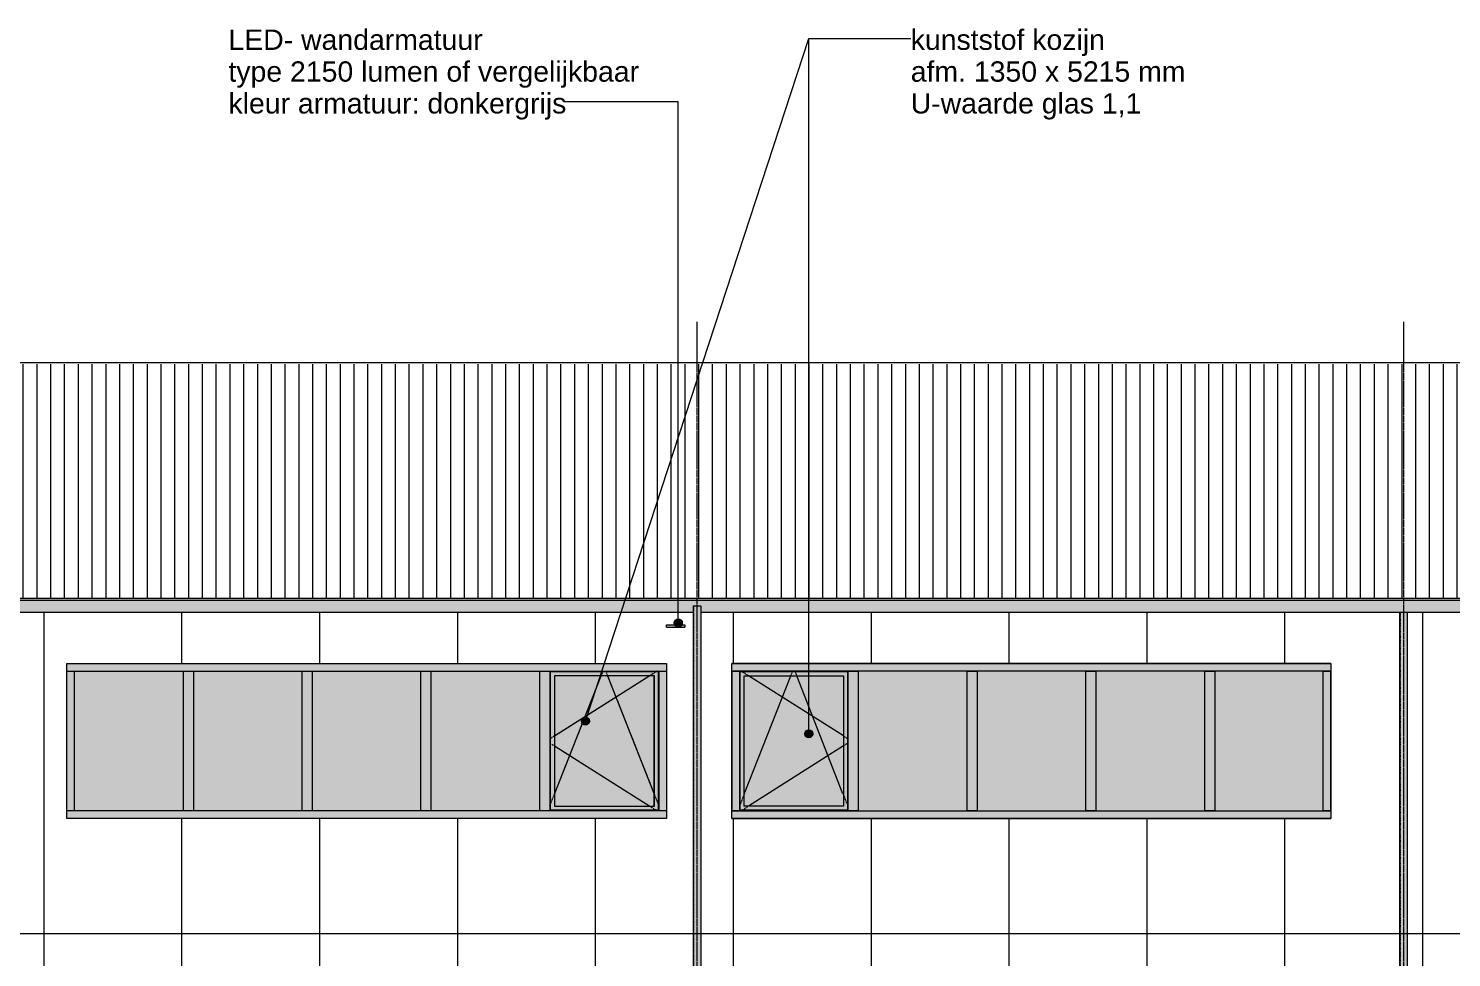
# Model space of a CAD drawing. Header units: millimetres. Extents: x 48682 to 485846, y -7071 to 11878.
# Drawn here: x 173205 to 185591, y 3789 to 11878 of the extents above; entities that cross this region are included whole.
import ezdxf

# ---------------------------------------------------------------- set-up
doc = ezdxf.new("R2010")
doc.units = ezdxf.units.MM
for name, pattern in [('dash-dash-dot', [10.5, 3, -1.5, 3, -1.5, 0, -1.5]), ('Grid Line', [22.225, 12.7, -3.175, 3.175, -3.175]), ('Hidden', [4, 2, -2]), ('levels', [12, 10, -1, 0, -1])]:
    doc.linetypes.add(name, pattern=pattern)
for name, color, linetype, lineweight in [('A-AREA', 32, 'dash-dash-dot', 9), ('A-DETL', 90, 'Continuous', 13), ('A-DETL-GENF', 92, 'Continuous', 13), ('A-DOOR', 31, 'Continuous', 18), ('A-DOOR-GLAZ', 31, 'Continuous', 13), ('A-FLOR', 192, 'Continuous', 18), ('A-FLOR-LEVL', 51, 'Continuous', 9), ('A-FLOR-PATT', 8, 'Continuous', 18), ('A-GLAZ', 151, 'Continuous', 18), ('A-GLAZ-CWMG', 51, 'Continuous', 13), ('A-WALL-PATT', 111, 'Continuous', 13), ('E-LITE-EQPM', 33, 'Continuous', 13), ('G-ANNO-TEXT', 231, 'Continuous', 9), ('S-COLS', 52, 'Continuous', 18), ('S-COLS-HDLN', 52, 'Hidden', 9), ('S-GRID', 1, 'Continuous', 9)]:
    doc.layers.add(name, color=color, linetype=linetype, lineweight=lineweight)
doc.styles.add('Arial', font='arial.ttf', dxfattribs={"height": 177.035928})

# ---------------------------------------------------------------- blocks, each defined once
blk = doc.blocks.new('300_28_ISR_kolom_buis - ø70x3_6 2-8360458-linkergebouw zuidoostgevel')
at = {"layer": 'S-COLS-HDLN', "linetype": 'Continuous', "lineweight": 18}
for points in [[(65792, 800), (65827, 800), (65827, 6850), (65798, 6850), (65797, 6795), (65792, 6795), (65792, 871)], [(65861, 800), (65862, 800), (65862, 6795), (65857, 6795), (65857, 6850), (65827, 6850), (65829, 800), (65861, 800)]]:
    blk.add_hatch(color=256, dxfattribs=at).paths.add_polyline_path(points, flags=0)
at = {"layer": 'A-DETL', "lineweight": 18}
for p, q in [((65792, 6850), (65792, 800)), ((65797, 6850), (65827, 6850)), ((65827, 6850), (65858, 6850)), ((65862, 800), (65862, 6850))]:
    blk.add_line(p, q, dxfattribs=at)
at = {"layer": 'S-COLS', "linetype": 'Hidden', "lineweight": 9}
for p, q in [((65796, 6850), (65796, 800)), ((65859, 6850), (65859, 800))]:
    blk.add_line(p, q, dxfattribs=at)
blk = doc.blocks.new('300_28_ISR_kolom_buis - ø70x3_6 2-V13-linkergebouw zuidoostgevel')
at = {"layer": 'S-COLS-HDLN', "linetype": 'Continuous', "lineweight": 18}
for points in [[(71942, 800), (71977, 800), (71977, 6795), (71942, 6795), (71942, 1312)], [(72012, 800), (72012, 6795), (71977, 6795), (71979, 800), (72011, 800)]]:
    blk.add_hatch(color=256, dxfattribs=at).paths.add_polyline_path(points, flags=0)
at = {"layer": 'A-DETL', "lineweight": 18}
for p, q in [((71942, 6795), (71942, 800)), ((72012, 800), (72012, 6795))]:
    blk.add_line(p, q, dxfattribs=at)
at = {"layer": 'S-COLS', "linetype": 'Hidden', "lineweight": 9}
for p, q in [((71946, 6795), (71946, 800)), ((72009, 6795), (72009, 800))]:
    blk.add_line(p, q, dxfattribs=at)
blk = doc.blocks.new('32_DO_glas - 01-8532440-linkergebouw zuidoostgevel')
at = {"layer": 'A-DOOR-GLAZ'}
blk.add_hatch(color=256, dxfattribs=at).paths.add_polyline_path([(70374, 5067), (71277, 5067), (71277, 6283), (70333, 6283), (70333, 5067)], flags=0)
blk = doc.blocks.new('Rectangular Mullion - 32_rechts_67x100-8532552-linkergebouw zuidoostgevel')
at = {"layer": 'A-GLAZ-CWMG'}
blk.add_hatch(color=256, dxfattribs=at).paths.add_polyline_path([(66130, 6283), (67186, 6283), (67186, 6350), (66130, 6350), (66130, 6309)], flags=0)
for p, q in [((66130, 6283), (66130, 6350)), ((67186, 6350), (66130, 6350)), ((67186, 6283), (66130, 6283))]:
    blk.add_line(p, q, dxfattribs=at)
blk = doc.blocks.new('Rectangular Mullion - 32_links_67x100-8532430-linkergebouw zuidoostgevel')
at = {"layer": 'A-GLAZ-CWMG'}
blk.add_hatch(color=256, dxfattribs=at).paths.add_polyline_path([(70288, 5000), (71344, 5000), (71344, 5067), (70288, 5067)], flags=0)
for p, q in [((70288, 5067), (71344, 5067)), ((70288, 5000), (71344, 5000)), ((71344, 5067), (71344, 5000))]:
    blk.add_line(p, q, dxfattribs=at)
blk = doc.blocks.new('Rectangular Mullion - 32_rechts_67x100-8431541-linkergebouw zuidoostgevel')
at = {"layer": 'A-GLAZ-CWMG'}
blk.add_hatch(color=256, dxfattribs=at).paths.add_polyline_path([(66141, 5067), (66197, 5067), (66197, 6283), (66130, 6283), (66130, 5067), (66132, 5067)], flags=0)
for p, q in [((66130, 6283), (66197, 6283)), ((66130, 6283), (66130, 5067)), ((66197, 6283), (66197, 5067)), ((66197, 5067), (66130, 5067))]:
    blk.add_line(p, q, dxfattribs=at)
blk = doc.blocks.new('Rectangular Mullion - 32_links_67x100-8431542-linkergebouw zuidoostgevel')
at = {"layer": 'A-GLAZ-CWMG'}
blk.add_hatch(color=256, dxfattribs=at).paths.add_polyline_path([(71344, 5067), (71344, 6283), (71277, 6283), (71277, 5067), (71322, 5067)], flags=0)
for p, q in [((71277, 6283), (71344, 6283)), ((71277, 5067), (71277, 6283)), ((71344, 5067), (71344, 6283)), ((71344, 5067), (71277, 5067))]:
    blk.add_line(p, q, dxfattribs=at)
blk = doc.blocks.new('Rectangular Mullion - 32_rechts_67x100-8532477-linkergebouw zuidoostgevel')
at = {"layer": 'A-GLAZ-CWMG'}
blk.add_hatch(color=256, dxfattribs=at).paths.add_polyline_path([(70027, 6283), (70288, 6283), (70288, 6350), (69254, 6350), (69254, 6283), (69299, 6283)], flags=0)
for p, q in [((70288, 6350), (69254, 6350)), ((70288, 6283), (69254, 6283))]:
    blk.add_line(p, q, dxfattribs=at)
blk = doc.blocks.new('Rectangular Mullion - 32_links_67x100-8532480-linkergebouw zuidoostgevel')
at = {"layer": 'A-GLAZ-CWMG'}
blk.add_hatch(color=256, dxfattribs=at).paths.add_polyline_path([(69209, 5000), (69254, 5000), (69254, 5067), (68220, 5067), (68220, 5000), (68265, 5000)], flags=0)
for p, q in [((68220, 5067), (69254, 5067)), ((68220, 5000), (69254, 5000))]:
    blk.add_line(p, q, dxfattribs=at)
blk = doc.blocks.new('Rectangular Mullion - 32_tussen_90x100-8431527-linkergebouw zuidoostgevel')
at = {"layer": 'A-GLAZ-CWMG'}
blk.add_hatch(color=256, dxfattribs=at).paths.add_polyline_path([(69299, 5067), (69299, 6283), (69209, 6283), (69209, 5067)], flags=0)
for p, q in [((69209, 6283), (69299, 6283)), ((69209, 6283), (69209, 5067)), ((69299, 6283), (69299, 5067)), ((69299, 5067), (69209, 5067))]:
    blk.add_line(p, q, dxfattribs=at)
blk = doc.blocks.new('Rectangular Mullion - 32_links_67x100-8532553-linkergebouw zuidoostgevel')
at = {"layer": 'A-GLAZ-CWMG'}
blk.add_hatch(color=256, dxfattribs=at).paths.add_polyline_path([(67186, 5000), (68220, 5000), (68220, 5067), (67186, 5067), (67186, 5060)], flags=0)
for p, q in [((67186, 5067), (68220, 5067)), ((67186, 5000), (68220, 5000))]:
    blk.add_line(p, q, dxfattribs=at)
blk = doc.blocks.new('Rectangular Mullion - 32_rechts_67x100-8532432-linkergebouw zuidoostgevel')
at = {"layer": 'A-GLAZ-CWMG'}
blk.add_hatch(color=256, dxfattribs=at).paths.add_polyline_path([(71277, 6283), (71344, 6283), (71344, 6350), (70288, 6350), (70288, 6283), (70374, 6283)], flags=0)
for p, q in [((71344, 6350), (70288, 6350)), ((71344, 6350), (71344, 6283)), ((71344, 6283), (70288, 6283))]:
    blk.add_line(p, q, dxfattribs=at)
blk = doc.blocks.new('31_WI_RT62_BI_raam - BI_draaival_links-V15-linkergebouw zuidoostgevel')
at = {"layer": 'A-GLAZ'}
h = blk.add_hatch(color=256, dxfattribs=at)
h.paths.add_polyline_path([(66904, 5067), (67141, 5067), (67141, 6283), (66197, 6283), (66197, 5067), (66899, 5067)], flags=0)
h.paths.add_polyline_path([(66904, 5072), (66202, 5072), (66202, 6278), (67136, 6278), (67136, 5072), (66904, 5072)], flags=0)
h = blk.add_hatch(color=256, dxfattribs=at)
h.paths.add_polyline_path([(66237, 5072), (67136, 5072), (67136, 6278), (66202, 6278), (66202, 5072)], flags=0)
h.paths.add_polyline_path([(67101, 5107), (66237, 5107), (66237, 6243), (67101, 6243), (67101, 5133)], flags=0)
for p, q in [((66202, 5072), (66202, 6278)), ((67136, 6278), (66202, 6278)), ((67136, 6278), (67136, 5072)), ((67136, 5072), (66202, 5072))]:
    blk.add_line(p, q, dxfattribs=at)
at = {"layer": 'A-GLAZ', "linetype": 'Hidden', "lineweight": 13}
for p, q in [((66213, 6283), (66276, 6243)), ((66658, 6283), (66642, 6243)), ((66696, 6243), (66680, 6283)), ((67101, 5718), (67141, 5693)), ((67141, 5657), (67101, 5632)), ((66237, 5212), (66197, 5110)), ((67141, 5110), (67101, 5212)), ((66276, 5107), (66213, 5067))]:
    blk.add_line(p, q, dxfattribs=at)
blk = doc.blocks.new('Rectangular Mullion - 32_rechts_67x100-8532554-linkergebouw zuidoostgevel')
at = {"layer": 'A-GLAZ-CWMG'}
blk.add_hatch(color=256, dxfattribs=at).paths.add_polyline_path([(92227, 6283), (92820, 6283), (92820, 6350), (91786, 6350), (91786, 6283), (92066, 6283)], flags=0)
for p, q in [((92820, 6350), (91786, 6350)), ((92820, 6283), (91786, 6283))]:
    blk.add_line(p, q, dxfattribs=at)
blk = doc.blocks.new('Rectangular Mullion - 32_links_67x100-8532555-linkergebouw zuidoostgevel')
at = {"layer": 'A-GLAZ-CWMG'}
blk.add_hatch(color=256, dxfattribs=at).paths.add_polyline_path([(91272, 5000), (91786, 5000), (91786, 5067), (90730, 5067), (90730, 5000), (91008, 5000)], flags=0)
for p, q in [((90730, 5000), (90730, 5067)), ((90730, 5067), (91786, 5067)), ((90730, 5000), (91786, 5000))]:
    blk.add_line(p, q, dxfattribs=at)
blk = doc.blocks.new('32_DO_glas - 01-8532562-linkergebouw zuidoostgevel')
at = {"layer": 'A-DOOR-GLAZ'}
blk.add_hatch(color=256, dxfattribs=at).paths.add_polyline_path([(91831, 5067), (92775, 5067), (92775, 6283), (91831, 6283), (91831, 5133)], flags=0)
blk = doc.blocks.new('32_DO_glas - 01-8656808-linkergebouw zuidoostgevel')
at = {"layer": 'A-DOOR-GLAZ'}
blk.add_hatch(color=256, dxfattribs=at).paths.add_polyline_path([(60409, 5067), (61353, 5067), (61353, 6283), (60409, 6283), (60409, 5995)], flags=0)
blk = doc.blocks.new('Rectangular Mullion - 32_rechts_67x100-8656788-linkergebouw zuidoostgevel')
at = {"layer": 'A-GLAZ-CWMG'}
blk.add_hatch(color=256, dxfattribs=at).paths.add_polyline_path([(64501, 6283), (65562, 6283), (65562, 6350), (64501, 6350), (64501, 6309)], flags=0)
for p, q in [((64501, 6350), (65562, 6350)), ((65562, 6350), (65562, 6283)), ((64501, 6283), (65562, 6283))]:
    blk.add_line(p, q, dxfattribs=at)
blk = doc.blocks.new('Rectangular Mullion - 32_links_67x100-8656789-linkergebouw zuidoostgevel')
at = {"layer": 'A-GLAZ-CWMG'}
blk.add_hatch(color=256, dxfattribs=at).paths.add_polyline_path([(61353, 5000), (61398, 5000), (61398, 5067), (60342, 5067), (60342, 5000), (60409, 5000)], flags=0)
for p, q in [((60342, 5000), (60342, 5067)), ((61398, 5067), (60342, 5067)), ((61398, 5000), (60342, 5000))]:
    blk.add_line(p, q, dxfattribs=at)
blk = doc.blocks.new('Rectangular Mullion - 32_rechts_67x100-8469396-linkergebouw zuidoostgevel')
at = {"layer": 'A-GLAZ-CWMG'}
blk.add_hatch(color=256, dxfattribs=at).paths.add_polyline_path([(77758, 5067), (77825, 5067), (77825, 6283), (77758, 6283), (77758, 5133)], flags=0)
for p, q in [((77758, 6283), (77825, 6283)), ((77758, 6283), (77758, 5067)), ((77825, 6283), (77825, 5067)), ((77825, 5067), (77758, 5067))]:
    blk.add_line(p, q, dxfattribs=at)
blk = doc.blocks.new('Rectangular Mullion - 32_links_67x100-8469397-linkergebouw zuidoostgevel')
at = {"layer": 'A-GLAZ-CWMG'}
blk.add_hatch(color=256, dxfattribs=at).paths.add_polyline_path([(72633, 5067), (72677, 5067), (72677, 6283), (72610, 6283), (72610, 5067)], flags=0)
for p, q in [((72610, 6283), (72677, 6283)), ((72610, 5067), (72610, 6283)), ((72677, 5067), (72677, 6283)), ((72677, 5067), (72610, 5067))]:
    blk.add_line(p, q, dxfattribs=at)
blk = doc.blocks.new('Rectangular Mullion - 32_rechts_67x100-8656790-linkergebouw zuidoostgevel')
at = {"layer": 'A-GLAZ-CWMG'}
blk.add_hatch(color=256, dxfattribs=at).paths.add_polyline_path([(61443, 6283), (62432, 6283), (62432, 6350), (61398, 6350), (61398, 6283)], flags=0)
for p, q in [((61398, 6350), (62432, 6350)), ((61398, 6283), (62432, 6283))]:
    blk.add_line(p, q, dxfattribs=at)
blk = doc.blocks.new('Rectangular Mullion - 32_links_67x100-8656791-linkergebouw zuidoostgevel')
at = {"layer": 'A-GLAZ-CWMG'}
blk.add_hatch(color=256, dxfattribs=at).paths.add_polyline_path([(63421, 5000), (63466, 5000), (63466, 5067), (62432, 5067), (62432, 5000), (62477, 5000)], flags=0)
for p, q in [((63466, 5067), (62432, 5067)), ((63466, 5000), (62432, 5000))]:
    blk.add_line(p, q, dxfattribs=at)
blk = doc.blocks.new('Rectangular Mullion - 32_tussen_90x100-8469392-linkergebouw zuidoostgevel')
at = {"layer": 'A-GLAZ-CWMG'}
blk.add_hatch(color=256, dxfattribs=at).paths.add_polyline_path([(74741, 5067), (74741, 6283), (74651, 6283), (74651, 5067)], flags=0)
for p, q in [((74651, 6283), (74741, 6283)), ((74651, 6283), (74651, 5067)), ((74741, 6283), (74741, 5067)), ((74741, 5067), (74651, 5067))]:
    blk.add_line(p, q, dxfattribs=at)
blk = doc.blocks.new('Rectangular Mullion - 32_links_67x100-8656792-linkergebouw zuidoostgevel')
at = {"layer": 'A-GLAZ-CWMG'}
blk.add_hatch(color=256, dxfattribs=at).paths.add_polyline_path([(64501, 5000), (64501, 5067), (63466, 5067), (63466, 5000), (64456, 5000)], flags=0)
for p, q in [((64501, 5067), (63466, 5067)), ((64501, 5000), (63466, 5000))]:
    blk.add_line(p, q, dxfattribs=at)
blk = doc.blocks.new('Rectangular Mullion - 32_rechts_67x100-8656793-linkergebouw zuidoostgevel')
at = {"layer": 'A-GLAZ-CWMG'}
blk.add_hatch(color=256, dxfattribs=at).paths.add_polyline_path([(61275, 6283), (61398, 6283), (61398, 6350), (60342, 6350), (60342, 6283), (60409, 6283)], flags=0)
for p, q in [((60342, 6283), (60342, 6350)), ((60342, 6350), (61398, 6350)), ((60342, 6283), (61398, 6283))]:
    blk.add_line(p, q, dxfattribs=at)
blk = doc.blocks.new('31_WI_RT62_BI_raam - BI_draaival_links-8656817-linkergebouw zuidoostgevel')
at = {"layer": 'A-GLAZ'}
h = blk.add_hatch(color=256, dxfattribs=at)
h.paths.add_polyline_path([(64546, 5067), (65495, 5067), (65495, 6283), (64546, 6283), (64546, 5072)], flags=0)
h.paths.add_polyline_path([(64586, 5072), (64551, 5072), (64551, 6278), (65490, 6278), (65490, 5072), (64686, 5072)], flags=0)
h = blk.add_hatch(color=256, dxfattribs=at)
h.paths.add_polyline_path([(64551, 5072), (65490, 5072), (65490, 6278), (64551, 6278), (64551, 5242)], flags=0)
h.paths.add_polyline_path([(65455, 5107), (64586, 5107), (64586, 6243), (65455, 6243), (65455, 5133)], flags=0)
at = {"layer": 'A-GLAZ', "linetype": 'Hidden', "lineweight": 13}
for p, q in [((65479, 6283), (64546, 5693)), ((64546, 5110), (65010, 6283)), ((65032, 6283), (65495, 5110)), ((64546, 5657), (65479, 5067))]:
    blk.add_line(p, q, dxfattribs=at)
at = {"layer": 'A-GLAZ'}
for p, q in [((64551, 5072), (64551, 6278)), ((65490, 6278), (64551, 6278)), ((64586, 6243), (64586, 5107)), ((65455, 6243), (64586, 6243)), ((65455, 5107), (65455, 6243)), ((65490, 6278), (65490, 5072)), ((64586, 5107), (65455, 5107)), ((65490, 5072), (64551, 5072))]:
    blk.add_line(p, q, dxfattribs=at)
at = {"layer": 'A-GLAZ', "lineweight": 13}
for p, q in [((65416, 6243), (64586, 5718)), ((64586, 5211), (64994, 6243)), ((65047, 6243), (65455, 5211)), ((64586, 5632), (65416, 5107))]:
    blk.add_line(p, q, dxfattribs=at)
blk = doc.blocks.new('Rectangular Mullion - 32_rechts_67x100-8656794-linkergebouw zuidoostgevel')
at = {"layer": 'A-GLAZ-CWMG'}
blk.add_hatch(color=256, dxfattribs=at).paths.add_polyline_path([(63511, 6283), (64501, 6283), (64501, 6350), (63466, 6350), (63466, 6283)], flags=0)
for p, q in [((63466, 6350), (64501, 6350)), ((63466, 6283), (64501, 6283))]:
    blk.add_line(p, q, dxfattribs=at)
blk = doc.blocks.new('Rectangular Mullion - 32_links_67x100-8656795-linkergebouw zuidoostgevel')
at = {"layer": 'A-GLAZ-CWMG'}
blk.add_hatch(color=256, dxfattribs=at).paths.add_polyline_path([(64501, 5000), (65562, 5000), (65562, 5067), (64501, 5067)], flags=0)
for p, q in [((65562, 5067), (64501, 5067)), ((65562, 5000), (64501, 5000)), ((65562, 5067), (65562, 5000))]:
    blk.add_line(p, q, dxfattribs=at)
blk = doc.blocks.new('32_DO_glas - 01-8656816-linkergebouw zuidoostgevel')
at = {"layer": 'A-DOOR-GLAZ'}
blk.add_hatch(color=256, dxfattribs=at).paths.add_polyline_path([(64025, 5067), (64456, 5067), (64456, 6283), (63511, 6283), (63511, 5067), (63877, 5067)], flags=0)
blk = doc.blocks.new('200_VAE_63_spotlamp - rond-8711555-linkergebouw zuidoostgevel')
at = {"layer": 'E-LITE-EQPM'}
blk.add_hatch(color=256, dxfattribs=at).paths.add_polyline_path([(65720, 6667), (65720, 6687), (65560, 6687), (65560, 6667), (65612, 6667)], flags=0)
for p, q in [((65560, 6687), (65720, 6687)), ((65560, 6667), (65560, 6687)), ((65560, 6667), (65720, 6667)), ((65720, 6687), (65720, 6667))]:
    blk.add_line(p, q, dxfattribs=at)

msp = doc.modelspace()

# ---------------------------------------------------------------- hatches: boundary and pattern name
at = {"layer": 'A-DETL-GENF'}
for points in [[(177883.53241, 5107), (178652.65371, 5107), (178652.65371, 6243), (177782.9513, 6243), (177782.9513, 5107)], [(180298.35613, 5107), (180298.35613, 6243), (179433.97327, 6243), (179434.05854, 5107), (180264.37566, 5107)]]:
    msp.add_hatch(color=9, dxfattribs=at).paths.add_polyline_path(points, flags=0)
at = {"layer": 'A-FLOR'}
h = msp.add_hatch(color=256, dxfattribs=at)
h.paths.add_polyline_path([(162884.65371, 6795), (171589.65371, 6795), (171589.65371, 6850), (171659.65371, 6850), (171659.65371, 6795), (178995.11015, 6795), (178995.11015, 6850), (179054.19728, 6850), (179054.19728, 6795), (191295.11015, 6795), (191295.11015, 6850), (191354.19728, 6850), (191354.19728, 6795), (197445.11015, 6795), (197445.11015, 6850), (197504.19728, 6850), (197504.19728, 6795), (203595.11015, 6795), (203595.11015, 6850), (203654.19728, 6850), (203654.19728, 6795), (209745.11015, 6795), (209745.11015, 6850), (209804.19728, 6850), (209804.19728, 6795), (215895.11015, 6795), (215895.11015, 6850), (215954.19728, 6850), (215954.19728, 6795), (222045.11015, 6795), (222045.11015, 6850), (222104.19728, 6850), (222104.19728, 6795), (228180.11015, 6795), (228180.11015, 6850), (228239.19728, 6850), (228239.19728, 6795), (228749.65371, 6795), (228749.65371, 6915), (162884.65371, 6915), (162884.65371, 6800)], flags=0)
h.paths.add_polyline_path([(169604.54013, 6800.1407), (166150.65371, 6800.1407), (166150.65371, 6900), (171551.65371, 6900), (171551.65371, 6800.1407), (170873.27175, 6800.1407)], flags=0)
at = {"layer": 'A-FLOR-PATT', "lineweight": 9}
h = msp.add_hatch(dxfattribs=at)
h.set_pattern_fill('FP_9', color=256, style=0, pattern_type=2)
h.set_pattern_definition([(90, (0, -8882.83), (-120, 7e-15), [])])
h.paths.add_polyline_path([(197856.16187, 6915), (228749.65371, 6915), (228749.65371, 8954.51191), (162884.65371, 8954.51191), (162884.65371, 6915), (197327.08559, 6915)], flags=0)
at = {"layer": 'A-WALL-PATT', "lineweight": 9}
h = msp.add_hatch(dxfattribs=at)
h.set_pattern_fill('FP_2', color=256, style=0, pattern_type=2)
h.set_pattern_definition([(90, (53340.5, 0), (-1200, 7e-14), [])])
h.paths.add_polyline_path([(166587.65371, -10), (167721.74889, -10), (167721.74889, 0), (166587.65371, 0)], flags=0)
h.paths.add_polyline_path([(170741.00268, -10), (171324.65371, -10), (171324.65371, 0), (170721.74889, 0), (170721.74889, -10)], flags=0)
h.paths.add_polyline_path([(177554.65371, 0), (177767.45593, 0), (177767.45593, 3030), (178751.74889, 3030), (178751.74889, 800), (178989.65371, 800), (178989.65371, 6795), (171659.65371, 6795), (171659.65371, 800), (173539.65371, 800), (173539.65371, 3600), (177539.65371, 3600), (177539.65371, 0)], flags=0)
h.paths.add_polyline_path([(214522.06459, 5), (214637.24889, 5), (214637.24889, 3030), (215621.6111, 3030), (215621.6111, 800), (215889.65371, 800), (215889.65371, 6795), (209809.65371, 6795), (209809.65371, 800), (210429.9513, 800), (210429.9513, 3600), (214429.9513, 3600), (214430.29338, 5), (214444.9513, 5)], flags=0)
h.paths.add_polyline_path([(217419.35613, 5), (217419.35613, 3600), (221419.35613, 3600), (221419.35613, 800), (222039.65371, 800), (222039.65371, 6795), (215959.65371, 6795), (215959.65371, 800), (216227.05854, 800), (216227.05854, 3030), (217211.27682, 3030), (217211.27682, 5), (217419.01276, 5)], flags=0)
h.paths.add_polyline_path([(223554.35613, 5), (223554.35613, 3600), (227554.35613, 3600), (227554.35613, 800), (228174.65371, 800), (228174.65371, 6795), (222109.65371, 6794.56522), (222109.65371, 800), (222377.05854, 800), (222377.05854, 3030), (223361.27682, 3030), (223361.27682, 5), (223554.03751, 5)], flags=0)
h.paths.add_polyline_path([(204998.6916, 5), (205119.35613, 5), (205119.35613, 3600), (209119.35613, 3600), (209119.35613, 800), (209739.65371, 800), (209739.65371, 6795), (203659.65371, 6795), (203659.65371, 800), (203927.05854, 800), (203927.05854, 3030), (204911.27682, 3030), (204911.27682, 5)], flags=0)
h.paths.add_polyline_path([(192611.27682, 5), (192819.23841, 5), (192819.23841, 3600), (196819.23841, 3600), (196819.23841, 800), (197439.65371, 800), (197439.65371, 6795), (191359.65371, 6795), (191359.65371, 800), (191627.05854, 800), (191627.05854, 3030), (192611.27682, 3030), (192611.27682, 135.66443)], flags=0)
h.paths.add_polyline_path([(190031.80251, 5), (190031.80251, 3030), (191016.1001, 3030), (191016.1001, 800), (191289.65371, 800), (191289.65371, 6795), (185209.65371, 6795), (185209.65371, 800), (185829.9513, 800), (185829.9513, 3600), (189829.9513, 3600), (189830.28439, 5), (189920.01771, 5)], flags=0)
h.paths.add_polyline_path([(202144.9513, 5), (202339.16309, 5), (202339.16309, 3030), (203323.23583, 3030), (203323.23583, 800), (203589.65371, 800), (203589.65371, 6795), (197509.65371, 6795), (197509.65371, 800), (198129.9513, 800), (198129.9513, 3600), (202129.9513, 3600), (202130.29654, 5)], flags=0)
h.paths.add_polyline_path([(180519.35613, 5), (180519.35613, 3600), (184519.35613, 3600), (184519.35613, 800), (185139.65371, 800), (185139.65371, 6795), (179059.65371, 6795), (179059.65371, 800), (179329.55854, 800), (179329.55854, 3030), (180313.8515, 3030), (180313.8515, 5), (180519.01701, 5)], flags=0)
h.paths.add_polyline_path([(171589.65371, 800), (171589.65371, 6795), (166587.65371, 6795), (166587.65371, 800), (167721.74889, 800), (167721.74889, 3600), (170721.74889, 3600), (170721.74889, 800), (171534.61709, 800)], flags=0)
h.paths.add_polyline_path([(228278.04779, 800), (228314.65371, 800), (228314.65371, 6795), (228244.65371, 6795), (228244.65371, 800)], flags=0)
h.paths.add_polyline_path([(177883.53241, 5000), (173539.65371, 5000), (173539.65371, 6350), (178759.65371, 6350), (178759.65371, 5000), (178015.80148, 5000)], flags=0)
h.paths.add_polyline_path([(191771.78468, 5000), (191627.05854, 5000), (191627.05854, 6350), (196841.65371, 6350), (196841.65371, 5000), (192036.32282, 5000)], flags=0)
h.paths.add_polyline_path([(215580.21714, 5000), (210407.65371, 5000), (210407.65371, 6350), (215622.24889, 6350), (215622.24889, 5000)], flags=0)
h.paths.add_polyline_path([(190978.17027, 5000), (185807.65371, 5000), (185807.65371, 6350), (191022.24889, 6350), (191022.24889, 5000)], flags=0)
h.paths.add_polyline_path([(209141.65371, 5000), (203927.05854, 5000), (203927.05854, 6350), (209141.65371, 6350), (209141.65371, 5426.97292)], flags=0)
h.paths.add_polyline_path([(198107.65371, 5000), (198107.65371, 6350), (203322.24889, 6350), (203322.24889, 5000), (198385.23814, 5000)], flags=0)
h.paths.add_polyline_path([(217874.65371, 5000), (216227.05854, 5000), (216227.05854, 6350), (221441.65371, 6350), (221441.65371, 5000), (220275.15371, 5000)], flags=0)
h.paths.add_polyline_path([(179603.03031, 5000), (179327.05854, 5000), (179327.05854, 6350), (184541.65371, 6350), (184541.65371, 5000), (179867.56845, 5000)], flags=0)
h.paths.add_polyline_path([(222377.05854, 5000), (222377.05854, 6350), (227591.65371, 6350), (227591.65371, 5000), (222458.20874, 5000)], flags=0)
h.paths.add_polyline_path([(170718.6862, 5000), (167721.74889, 5000), (167721.74889, 6350), (170718.6862, 6350), (170718.6862, 5059.52094)], flags=0)
h.paths.add_polyline_path([(228082.05587, 6667.21665), (227942.31948, 6667.21665), (227942.31948, 6687.21665), (228102.31948, 6687.21665), (228102.31948, 6667.21665), (228087.31948, 6667.21665)], flags=0)
h.paths.add_polyline_path([(215657.31948, 6667.21665), (215657.31948, 6687.21665), (215817.31948, 6687.21665), (215817.31948, 6667.21665), (215672.31948, 6667.21665)], flags=0)
h.paths.add_polyline_path([(203411.46277, 6667.21665), (203357.31948, 6667.21665), (203357.31948, 6687.21665), (203517.31948, 6687.21665), (203517.31948, 6667.21665), (203502.31948, 6667.21665)], flags=0)
h.paths.add_polyline_path([(191202.31948, 6667.21665), (191057.31948, 6667.21665), (191057.31948, 6687.21665), (191217.31948, 6687.21665), (191217.31948, 6667.21665)], flags=0)
h.paths.add_polyline_path([(178757.31948, 6667.21665), (178757.31948, 6687.21665), (178917.31948, 6687.21665), (178917.31948, 6667.21665), (178772.31948, 6667.21665)], flags=0)
at = {"layer": 'G-ANNO-TEXT'}
h = msp.add_hatch(color=250, dxfattribs=at)
edge = h.paths.add_edge_path(flags=0)
edge.add_arc((178861.11008, 6701.82507), 35, 0, 360)
h = msp.add_hatch(color=250, dxfattribs=at)
edge = h.paths.add_edge_path(flags=0)
edge.add_arc((178052.82069, 5847.79974), 35, 0, 360)
h = msp.add_hatch(color=250, dxfattribs=at)
edge = h.paths.add_edge_path(flags=0)
edge.add_arc((179996.7762, 5737.36858), 35, 0, 360)

# ---------------------------------------------------------------- linework, layer by layer
at = {"layer": 'A-AREA'}
msp.add_line((171659.65371, 4000), (178989.65371, 4000), dxfattribs=at)
at = {"layer": 'A-DETL', "lineweight": 18}
for p, q in [((171659.64414, 6795), (178995.11015, 6795)), ((179054.19728, 6795), (191295.11015, 6795)), ((173539.65371, 5000), (173539.65371, 6350)), ((173539.65371, 6350), (178759.65371, 6350)), ((178759.65371, 6350), (178759.65371, 5000)), ((179327.05854, 5000), (179327.05854, 6350)), ((179327.05854, 6350), (184541.65371, 6350)), ((184541.65371, 6350), (184541.65371, 5000)), ((178759.65371, 5000), (173539.65371, 5000)), ((184541.65371, 5000), (179327.05854, 5000))]:
    msp.add_line(p, q, dxfattribs=at)
at = {"layer": 'A-DETL'}
for p, q in [((178652.65371, 6243), (177782.9513, 6243)), ((177782.9513, 6243), (177782.9513, 5107)), ((178652.65371, 5107), (178652.65371, 6243)), ((179433.97327, 6243), (180298.35613, 6243)), ((179433.97327, 5107), (179433.97327, 6243)), ((180298.35613, 6243), (180298.35613, 5107)), ((177782.9513, 5107), (178652.65371, 5107)), ((180298.35613, 5107), (179433.97327, 5107))]:
    msp.add_line(p, q, dxfattribs=at)
at = {"layer": 'A-DETL', "lineweight": 9}
for p, q in [((179433.97327, 5210.77539), (179839.48676, 6243)), ((180298.35613, 5718.79301), (179473.42493, 6243)), ((180291.89417, 5215.19797), (179892.96348, 6243)), ((180298.35613, 5631.20699), (179473.05156, 5107.21957))]:
    msp.add_line(p, q, dxfattribs=at)
at = {"layer": 'A-FLOR'}
msp.add_line((228749.65371, 6915), (162884.65371, 6915), dxfattribs=at)
at = {"layer": 'A-FLOR-LEVL', "linetype": 'levels'}
for p, q in [((162337.5536, 8970), (231073.27874, 8970)), ((162337.5536, 6900), (231073.27874, 6900)), ((162337.5536, 4000), (230952.79737, 4000))]:
    msp.add_line(p, q, dxfattribs=at)
at = {"layer": 'G-ANNO-TEXT', "color": 250}
for p, q in [((178052.82069, 5847.79974), (179996.7762, 11789.44639)), ((179996.7762, 11789.44639), (180883.99714, 11789.44639)), ((179996.7762, 11789.44639), (180883.99714, 11789.44639)), ((179996.7762, 5737.36858), (179996.7762, 11789.44639)), ((178489.67819, 11239.75408), (177861.50292, 11239.75408)), ((178861.11008, 11239.75408), (178489.67819, 11239.75408)), ((178861.11008, 6701.82507), (178861.11008, 11239.75408))]:
    msp.add_line(p, q, dxfattribs=at)
for centre in [(178861.11008, 6701.82507), (178052.82069, 5847.79974), (179996.7762, 5737.36858)]:
    msp.add_circle(centre, 35, dxfattribs=at)
at = {"layer": 'S-GRID', "lineweight": 18}
for p, q in [((179024.65371, 8924.65622), (179024.65371, 9324.65622)), ((185174.65371, 8924.65622), (185174.65371, 9324.65622))]:
    msp.add_line(p, q, dxfattribs=at)
at = {"layer": 'S-GRID', "linetype": 'Grid Line', "lineweight": 18}
for p, q in [((179024.65371, -1444.12743), (179024.65371, 8924.65622)), ((185174.65371, -1444.12743), (185174.65371, 8924.65622))]:
    msp.add_line(p, q, dxfattribs=at)

# ---------------------------------------------------------------- block references
at = {"layer": 'A-DOOR'}
for name, p in [('32_DO_glas - 01-8656808-linkergebouw zuidoostgevel', (113197.20157, 0)), ('32_DO_glas - 01-8656808-linkergebouw zuidoostgevel', (114231.20157, 0)), ('32_DO_glas - 01-8656808-linkergebouw zuidoostgevel', (115265.20157, 0)), ('32_DO_glas - 01-8656816-linkergebouw zuidoostgevel', (113197.20157, 0)), ('32_DO_glas - 01-8532562-linkergebouw zuidoostgevel', (88597.20157, 0)), ('32_DO_glas - 01-8532440-linkergebouw zuidoostgevel', (111129.20157, 0)), ('32_DO_glas - 01-8532440-linkergebouw zuidoostgevel', (112163.20157, 0)), ('32_DO_glas - 01-8532440-linkergebouw zuidoostgevel', (113197.20157, 0))]:
    msp.add_blockref(name, p, dxfattribs=at)
at = {"layer": 'A-GLAZ'}
for name in ['31_WI_RT62_BI_raam - BI_draaival_links-8656817-linkergebouw zuidoostgevel', '31_WI_RT62_BI_raam - BI_draaival_links-V15-linkergebouw zuidoostgevel']:
    msp.add_blockref(name, (113197.20157, 0), dxfattribs=at)
at = {"layer": 'A-GLAZ-CWMG'}
for name, p in [('Rectangular Mullion - 32_rechts_67x100-8656793-linkergebouw zuidoostgevel', (113197.20157, 0)), ('Rectangular Mullion - 32_rechts_67x100-8656790-linkergebouw zuidoostgevel', (113197.20157, 0)), ('Rectangular Mullion - 32_rechts_67x100-8656790-linkergebouw zuidoostgevel', (114231.20157, 0)), ('Rectangular Mullion - 32_rechts_67x100-8656794-linkergebouw zuidoostgevel', (113197.20157, 0)), ('Rectangular Mullion - 32_rechts_67x100-8656788-linkergebouw zuidoostgevel', (113197.20157, 0)), ('Rectangular Mullion - 32_rechts_67x100-8532552-linkergebouw zuidoostgevel', (113197.20157, 0)), ('Rectangular Mullion - 32_rechts_67x100-8532554-linkergebouw zuidoostgevel', (88597.20157, 0)), ('Rectangular Mullion - 32_rechts_67x100-8532477-linkergebouw zuidoostgevel', (112163.20157, 0)), ('Rectangular Mullion - 32_rechts_67x100-8532477-linkergebouw zuidoostgevel', (113197.20157, 0)), ('Rectangular Mullion - 32_rechts_67x100-8532432-linkergebouw zuidoostgevel', (113197.20157, 0)), ('Rectangular Mullion - 32_links_67x100-8469397-linkergebouw zuidoostgevel', (100929.20157, 0)), ('Rectangular Mullion - 32_tussen_90x100-8469392-linkergebouw zuidoostgevel', (99899.20157, 0)), ('Rectangular Mullion - 32_tussen_90x100-8469392-linkergebouw zuidoostgevel', (100933.20157, 0)), ('Rectangular Mullion - 32_tussen_90x100-8469392-linkergebouw zuidoostgevel', (101967.20157, 0)), ('Rectangular Mullion - 32_tussen_90x100-8469392-linkergebouw zuidoostgevel', (103001.49916, 0)), ('Rectangular Mullion - 32_rechts_67x100-8469396-linkergebouw zuidoostgevel', (100934.60639, 0)), ('Rectangular Mullion - 32_rechts_67x100-8431541-linkergebouw zuidoostgevel', (113197.20157, 0)), ('Rectangular Mullion - 32_tussen_90x100-8431527-linkergebouw zuidoostgevel', (111128.90398, 0)), ('Rectangular Mullion - 32_tussen_90x100-8431527-linkergebouw zuidoostgevel', (112163.20157, 0)), ('Rectangular Mullion - 32_tussen_90x100-8431527-linkergebouw zuidoostgevel', (113197.20157, 0)), ('Rectangular Mullion - 32_tussen_90x100-8431527-linkergebouw zuidoostgevel', (114231.20157, 0)), ('Rectangular Mullion - 32_links_67x100-8431542-linkergebouw zuidoostgevel', (113197.20157, 0)), ('Rectangular Mullion - 32_links_67x100-8656789-linkergebouw zuidoostgevel', (113197.20157, 0)), ('Rectangular Mullion - 32_links_67x100-8656791-linkergebouw zuidoostgevel', (112163.20157, 0)), ('Rectangular Mullion - 32_links_67x100-8656791-linkergebouw zuidoostgevel', (113197.20157, 0)), ('Rectangular Mullion - 32_links_67x100-8656792-linkergebouw zuidoostgevel', (113197.20157, 0)), ('Rectangular Mullion - 32_links_67x100-8656795-linkergebouw zuidoostgevel', (113197.20157, 0)), ('Rectangular Mullion - 32_links_67x100-8532555-linkergebouw zuidoostgevel', (88597.20157, 0)), ('Rectangular Mullion - 32_links_67x100-8532553-linkergebouw zuidoostgevel', (113197.20157, 0)), ('Rectangular Mullion - 32_links_67x100-8532480-linkergebouw zuidoostgevel', (113197.20157, 0)), ('Rectangular Mullion - 32_links_67x100-8532480-linkergebouw zuidoostgevel', (114231.20157, 0)), ('Rectangular Mullion - 32_links_67x100-8532430-linkergebouw zuidoostgevel', (113197.20157, 0))]:
    msp.add_blockref(name, p, dxfattribs=at)
at = {"layer": 'E-LITE-EQPM'}
msp.add_blockref('200_VAE_63_spotlamp - rond-8711555-linkergebouw zuidoostgevel', (113197.20157, 0), dxfattribs=at)
at = {"layer": 'S-COLS'}
for name in ['300_28_ISR_kolom_buis - ø70x3_6 2-8360458-linkergebouw zuidoostgevel', '300_28_ISR_kolom_buis - ø70x3_6 2-V13-linkergebouw zuidoostgevel']:
    msp.add_blockref(name, (113197.20157, 0), dxfattribs=at)

# ---------------------------------------------------------------- next in the draw order: texts
at = {"layer": 'G-ANNO-TEXT', "color": 7, "char_height": 177.0359281, "attachment_point": 1, "line_spacing_factor": 0.938532, "style": 'Arial', "bg_fill": 3, "box_fill_scale": 0, "bg_fill_color": 256, "bg_fill_true_color": 3254780160, "bg_fill_transparency": 256}
for s, insert, width in [('LED- wandarmatuur\\Ptype 2150 lumen of vergelijkbaar\\Pkleur armatuur: donkergrijs', (174945.61772, 11868.17462), 4252.8725641), ('kunststof kozijn\\Pafm. 1350 x 5215 mm\\PU-waarde glas 1,1\\P', (180883.99714, 11868.17462), 2848.9278375)]:
    msp.add_mtext(s, dxfattribs=dict(at, insert=insert, width=width))

doc.saveas('drawing.dxf')
